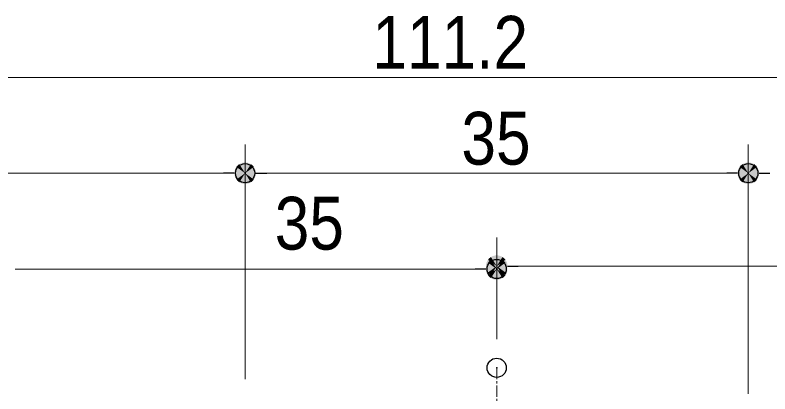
# Model space of a CAD drawing. Units: millimetres, scale not verified. Extents: x -4547 to 4547, y -2305 to 2305.
# Drawn here: x 495.5 to 889.3, y 699.7 to 897.4 of the extents above; entities that cross this region are included whole.
import ezdxf
from ezdxf.enums import TextEntityAlignment as Align

# ---------------------------------------------------------------- set-up
doc = ezdxf.new("R2010")
doc.units = ezdxf.units.MM
doc.header["$LTSCALE"] = 20
doc.header["$PDMODE"] = 32
doc.header["$PDSIZE"] = 10
doc.linetypes.add('USER4', pattern=[9.172222, 5.997222, -1.058333, 1.058333, -1.058333])
for name, color, linetype, lineweight in [('0-1_3一般', 7, 'Continuous', 15), ('0-2_2寸法-1', 7, 'Continuous', 15), ('0-3_0', 7, 'Continuous', 25), ('0-5_2寸法-2', 7, 'Continuous', 15)]:
    doc.layers.add(name, color=color, linetype=linetype, lineweight=lineweight)
doc.layers.add('0-4_Defpoints', color=7, linetype='Continuous')
doc.styles.add('ＭＳ Ｐゴシック', font='')
doc.styles.get('ＭＳ Ｐゴシック').set_extended_font_data('MS PGothic')

# ---------------------------------------------------------------- blocks, each defined once
blk = doc.blocks.new('グループ-42')
at = {"layer": '0-1_3一般', "linetype": 'USER4', "lineweight": 5}
blk.add_line((41747.6, 14694), (41747.6, -2880), dxfattribs=at)
blk = doc.blocks.new('グループ-58')
at = {"layer": '0-1_3一般'}
blk.add_blockref('グループ-42', (0, 0), dxfattribs=at)
blk = doc.blocks.new('_Dot')
at = {"layer": '0-3_0'}
blk.add_line((-10, 0), (-20, 0), dxfattribs=at)
for points in [[(0, 0), (-7.29, 6.85), (-6.37, 7.71)], [(0, 0), (-6.37, 7.71), (-5.36, 8.44)], [(0, 0), (-5.36, 8.44), (-4.26, 9.05)], [(0, 0), (-4.26, 9.05), (-3.09, 9.51)], [(0, 0), (-3.09, 9.51), (-1.87, 9.82)], [(0, 0), (-1.87, 9.82), (-0.63, 9.98)], [(0, 0), (-0.63, 9.98), (0.63, 9.98)], [(0, 0), (0.63, 9.98), (1.87, 9.82)], [(0, 0), (1.87, 9.82), (3.09, 9.51)], [(0, 0), (3.09, 9.51), (4.26, 9.05)], [(0, 0), (4.26, 9.05), (5.36, 8.44)], [(0, 0), (5.36, 8.44), (6.37, 7.71)], [(0, 0), (6.37, 7.71), (7.29, 6.85)], [(0, 0), (-10, 0), (-9.92, 1.25)], [(0, 0), (-9.92, -1.25), (-10, 0)], [(0, 0), (-9.92, 1.25), (-9.69, 2.49)], [(0, 0), (-9.69, -2.49), (-9.92, -1.25)], [(0, 0), (-9.69, 2.49), (-9.3, 3.68)], [(0, 0), (-9.3, -3.68), (-9.69, -2.49)], [(0, 0), (-9.3, 3.68), (-8.76, 4.82)], [(0, 0), (-8.76, -4.82), (-9.3, -3.68)], [(0, 0), (-8.76, 4.82), (-8.09, 5.88)], [(0, 0), (-8.09, -5.88), (-8.76, -4.82)], [(0, 0), (-8.09, 5.88), (-7.29, 6.85)], [(0, 0), (-7.29, -6.85), (-8.09, -5.88)], [(0, 0), (-6.37, -7.71), (-7.29, -6.85)], [(0, 0), (-5.36, -8.44), (-6.37, -7.71)], [(0, 0), (-4.26, -9.05), (-5.36, -8.44)], [(0, 0), (-3.09, -9.51), (-4.26, -9.05)], [(0, 0), (-1.87, -9.82), (-3.09, -9.51)], [(0, 0), (-0.63, -9.98), (-1.87, -9.82)], [(0, 0), (0.63, -9.98), (-0.63, -9.98)], [(0, 0), (7.29, 6.85), (8.09, 5.88)], [(0, 0), (8.09, 5.88), (8.76, 4.82)], [(0, 0), (8.76, 4.82), (9.3, 3.68)], [(0, 0), (9.3, 3.68), (9.69, 2.49)], [(0, 0), (9.69, 2.49), (9.92, 1.25)], [(0, 0), (9.92, 1.25), (10, 0)], [(0, 0), (1.87, -9.82), (0.63, -9.98)], [(0, 0), (3.09, -9.51), (1.87, -9.82)], [(0, 0), (4.26, -9.05), (3.09, -9.51)], [(0, 0), (5.36, -8.44), (4.26, -9.05)], [(0, 0), (6.37, -7.71), (5.36, -8.44)], [(0, 0), (7.29, -6.85), (6.37, -7.71)], [(0, 0), (8.09, -5.88), (7.29, -6.85)], [(0, 0), (8.76, -4.82), (8.09, -5.88)], [(0, 0), (9.3, -3.68), (8.76, -4.82)], [(0, 0), (9.69, -2.49), (9.3, -3.68)], [(0, 0), (9.92, -1.25), (9.69, -2.49)], [(0, 0), (10, 0), (9.92, -1.25)]]:
    blk.add_solid(points, dxfattribs=at)

msp = doc.modelspace()

# ---------------------------------------------------------------- linework, layer by layer
at = {"layer": '0-2_2寸法-1'}
for p, q in [((317.76, 864.87), (1129.25, 864.87)), ((615.5, 709.56), (615.5, 829.87)), ((615.5, 707.31), (615.5, 829.87)), ((878, 699.81), (878, 829.87)), ((878, 707.31), (878, 829.87)), ((317.76, 814.87), (604.25, 814.87)), ((626.76, 814.87), (866.75, 814.87))]:
    msp.add_line(p, q, dxfattribs=at)
at = {"layer": '0-4_Defpoints'}
for p in [(615.5, 814.87), (878, 814.87), (746.75, 764.87), (746.75, 713.31)]:
    msp.add_point(p, dxfattribs=at)
at = {"layer": '0-5_2寸法-2'}
for p, q in [((746.75, 728.31), (746.75, 781.37)), ((746.75, 728.31), (746.75, 779.87)), ((495.51, 764.87), (735.5, 764.87)), ((758.01, 766.37), (998, 766.37))]:
    msp.add_line(p, q, dxfattribs=at)

# ---------------------------------------------------------------- block references
at = {"layer": '0-1_3一般', "xscale": 0.05, "yscale": 0.05}
msp.add_blockref('グループ-58', (-1340.62, -21.39), dxfattribs=at)
at = {"layer": '0-2_2寸法-1', "xscale": 0.5627563, "yscale": 0.5627563}
for p in [(615.5, 814.87), (878, 814.87)]:
    msp.add_blockref('_Dot', p, dxfattribs=at)
at = {"layer": '0-2_2寸法-1', "xscale": 0.5627563, "yscale": 0.5627563, "rotation": 180}
for p in [(615.5, 814.87), (878, 814.87)]:
    msp.add_blockref('_Dot', p, dxfattribs=at)
at = {"layer": '0-5_2寸法-2', "xscale": 0.5627563, "yscale": 0.5627563, "rotation": 180}
msp.add_blockref('_Dot', (746.75, 766.37), dxfattribs=at)
at = {"layer": '0-5_2寸法-2', "xscale": 0.5627563, "yscale": 0.5627563}
msp.add_blockref('_Dot', (746.75, 764.87), dxfattribs=at)

# ---------------------------------------------------------------- texts
at = {"layer": '0-2_2寸法-1', "style": 'ＭＳ Ｐゴシック', "width": 0.9}
for s, p in [('111.2', (681.87, 861.15)), ('35', (728.31, 811.08))]:
    msp.add_text(s, height=27.57, dxfattribs=at).set_placement(p, align=Align.BOTTOM_LEFT)
at = {"layer": '0-5_2寸法-2', "style": 'ＭＳ Ｐゴシック', "width": 0.9}
msp.add_text('35', height=27.57, dxfattribs=at).set_placement((630.93, 766.73), align=Align.BOTTOM_LEFT)

doc.saveas('drawing.dxf')
